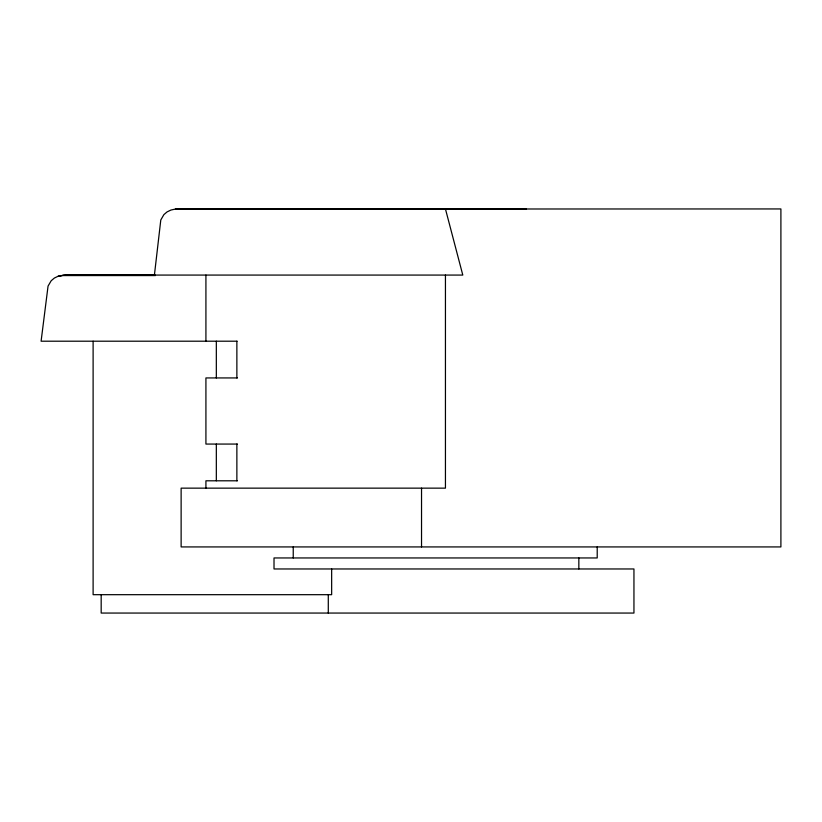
<?xml version="1.0" encoding="UTF-8"?>
<svg xmlns="http://www.w3.org/2000/svg" width="822" height="822" viewBox="0 0 822 822"><rect width="100%" height="100%" fill="white"/><g stroke="black" fill="none" stroke-linecap="round" stroke-linejoin="round"><path stroke-width="1.23" d="M154.413 275.072L160.793 219.967L163.886 214.624L167.061 211.912L170.966 210.031L175.435 209.065L780.9 208.942L780.9 546.928L181.128 546.928L181.128 488.145L445.442 488.145L445.442 275.072M445.442 208.942L462.796 275.072L65.144 275.072L58.29 276.161L54.375 278.042L51.19 280.744L48.056 286.097L41.1 341.202L237.044 341.202M523.306 209.209L526.46 208.942M175.435 209.065L524.159 209.065M62.76 275.195L155.235 275.195M60.468 275.565L155.461 275.565M58.29 276.161L60.838 276.161M237.486 377.935L205.921 377.935L205.921 444.065L237.486 444.065M237.486 480.798L205.921 480.798L205.921 488.145M597.214 546.928L597.214 557.953L274.014 557.953L274.014 568.968L633.947 568.968L633.947 613.058L101.178 613.058L101.178 594.686M578.842 557.953L578.842 568.968M421.532 488.145L421.532 546.928M331.656 568.968L331.656 594.686L93.112 594.686L93.112 341.202M328.286 594.686L328.286 613.058M293.238 546.928L293.238 557.953M236.87 341.202L236.87 377.935M236.87 444.065L236.87 480.798M216.33 341.202L216.33 377.935M216.33 444.065L216.33 480.798M205.921 275.072L205.921 341.202"/></g></svg>
